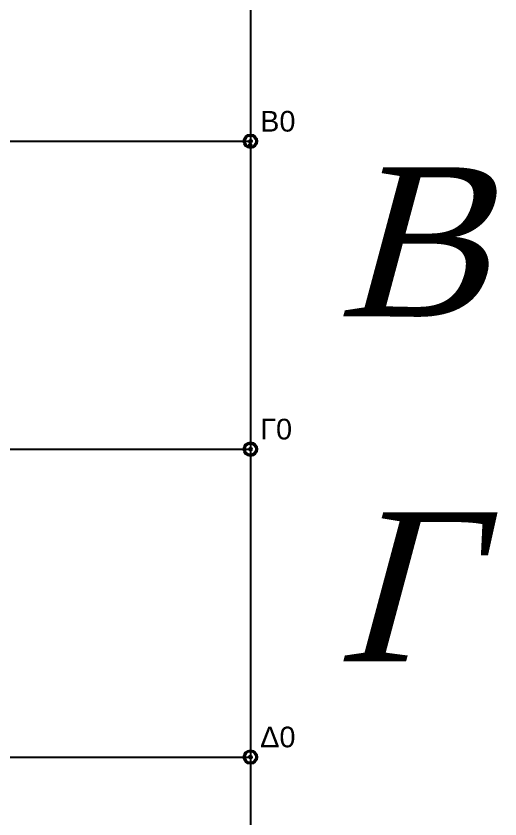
# Model space of a CAD drawing. Header units: millimetres. Extents: x 979 to 714242, y 976 to 4055134.
# Drawn here: x 714150.9 to 714229.5, y 4054752.8 to 4054883.2 of the extents above; entities that cross this region are included whole.
import ezdxf

# ---------------------------------------------------------------- set-up
doc = ezdxf.new("R2010")
doc.units = ezdxf.units.MM
doc.header["$LTSCALE"] = 0.5
doc.header["$MEASUREMENT"] = 0
doc.header["$PDMODE"] = 32
doc.header["$PDSIZE"] = 0.5
for name, color, linetype in [('AREA_KYK', 4, 'Continuous'), ('AREA_NOTES', 4, 'Continuous'), ('AREA_SHM', 4, 'Continuous'), ('AREA_TXT', 4, 'Continuous'), ('kanabos', 7, 'Continuous'), ('POINTS_KANABBOS_50_50', 7, 'Continuous'), ('TAX-DESC', 45, 'Continuous'), ('TAX-H', 192, 'Continuous'), ('TAX-KOD', 7, 'Continuous'), ('TAX-SHM', 7, 'Continuous')]:
    doc.layers.add(name, color=color, linetype=linetype)
doc.styles.add('gr-sdtopo1', font='gr-sdtopo1.shx', dxfattribs={"bigfont": 'BigFgrsdto1.shx'})
doc.styles.add('zzARIALzz', font='arial.ttf')
doc.styles.add('zzTIMES-Izz', font='times.ttf', dxfattribs={"oblique": 15})

# ---------------------------------------------------------------- blocks, each defined once
blk = doc.blocks.new('kanabos')
at = {"layer": 'kanabos'}
for p, q in [((714188.096, 4054912.798), (714188.096, 4054712.798)), ((713988.096, 4054862.798), (714188.096, 4054862.798)), ((713988.096, 4054812.798), (714188.096, 4054812.798)), ((713988.096, 4054762.798), (714188.096, 4054762.798))]:
    blk.add_line(p, q, dxfattribs=at)
blk = doc.blocks.new('blk_SHMEIO_3-Lay')
at = {"layer": 'TAX-SHM'}
blk.add_point((0, 0), dxfattribs=at)
at = {"layer": 'TAX-DESC', "style": 'gr-sdtopo1'}
blk.add_attdef('DESC', (1.1, -0.3), '', height=0.5, dxfattribs=at)
at = {"layer": 'TAX-H', "style": 'gr-sdtopo1'}
blk.add_attdef('H', (0, -1.7), '', height=1, dxfattribs=at)
at = {"layer": 'TAX-KOD', "style": 'gr-sdtopo1'}
blk.add_attdef('KOD', (0, 0.7), '', height=1, dxfattribs=at)
blk = doc.blocks.new('blk_KOR-IDIOKT_4-Lay')
at = {"layer": 'AREA_KYK', "linetype": 'ByBlock', "lineweight": -2}
blk.add_circle((0, 0), 1, dxfattribs=at)
at = {"layer": 'AREA_SHM'}
blk.add_point((0, 0), dxfattribs=at)
at = {"layer": 'AREA_NOTES', "style": 'zzARIALzz'}
blk.add_attdef('KTT', (1.41, -3.41), '', height=1.5, dxfattribs=at)
at = {"layer": 'AREA_TXT', "style": 'zzARIALzz'}
blk.add_attdef('AA', (1.41, 1.41), '', height=3, dxfattribs=at)

msp = doc.modelspace()

# ---------------------------------------------------------------- linework, layer by layer
at = {"layer": 'POINTS_KANABBOS_50_50'}
for centre in [(714188.97, 4054862.84), (714188.97, 4054812.84), (714188.97, 4054762.84)]:
    msp.add_circle(centre, 0.893, dxfattribs=at)

# ---------------------------------------------------------------- block references
at = {"layer": 'AREA_SHM', "xscale": 1.119008732385416, "yscale": 1.119008732385416, "zscale": 1.119008732385416}
for p, values in [((714188.97, 4054862.84), {'AA': 'B0'}), ((714188.97, 4054812.84), {'AA': 'Γ0'}), ((714188.97, 4054762.84), {'AA': 'Δ0'})]:
    msp.add_blockref('blk_KOR-IDIOKT_4-Lay', p, dxfattribs=at).add_auto_attribs(values)
at = {"layer": 'kanabos'}
msp.add_blockref('kanabos', (0.88, 0.04), dxfattribs=at)
at = {"layer": 'TAX-SHM', "xscale": 0.062475, "yscale": 0.062475, "zscale": 0.062475, "rotation": 284.5704941548227}
msp.add_blockref('blk_SHMEIO_3-Lay', (714188.93, 4054862.2), dxfattribs=at).add_auto_attribs({'KOD': '3B', 'H': '3.680'})

# ---------------------------------------------------------------- texts
at = {"layer": 'POINTS_KANABBOS_50_50', "char_height": 24.2, "attachment_point": 1, "style": 'zzTIMES-Izz'}
for s, insert in [('B', (714203, 4054858.63)), ('Γ', (714203, 4054802.57))]:
    msp.add_mtext_dynamic_manual_height_columns(s, width=49.6422, gutter_width=3, heights=[0], dxfattribs=dict(at, insert=insert))

doc.saveas('drawing.dxf')
